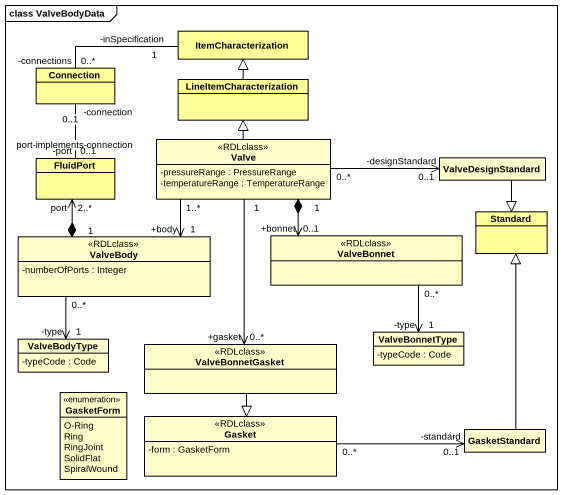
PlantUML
@startuml
mainframe class ValveBodyData
hide circle
hide empty members
skinparam classAttributeIconSize 0
class ItemCharacterization #FFFF99
class Connection #FFFF99
class LineItemCharacterization #FFFF99
class FluidPort #FFFF99
class Valve <<RDLclass>> {
  -pressureRange : PressureRange
  -temperatureRange : TemperatureRange
}
class ValveDesignStandard
class ValveBody <<RDLclass>> {
  -numberOfPorts : Integer
}
class ValveBonnet <<RDLclass>>
class Standard #FFFF99
class ValveBodyType {
  -typeCode : Code
}
class ValveBonnetGasket <<RDLclass>>
class ValveBonnetType {
  -typeCode : Code
}
enum GasketForm {
  O-Ring
  Ring
  RingJoint
  SolidFlat
  SpiralWound
}
class Gasket <<RDLclass>> {
  -form : GasketForm
}
class GasketStandard
ItemCharacterization "-inSpecification\n1" -left- "-connections\n0..*" Connection
Connection "-connection\n0..1" -- "-port\n0..1" FluidPort : port-implements-connection
LineItemCharacterization -up-|> ItemCharacterization
Valve -up-|> LineItemCharacterization
Valve "1..*" --> "+body\n1" ValveBody
Valve "1" *--> "+bonnet\n0..1" ValveBonnet
ValveDesignStandard "-designStandard\n0..1" <-left- "0..*" Valve
ValveDesignStandard --|> Standard
ValveBody "1" *-up-> "port\n2..*" FluidPort
ValveBodyType "-type\n1" <-up- "0..*" ValveBody
ValveBonnetGasket "+gasket\n0..*" <-up- "1" Valve
ValveBonnetGasket --|> Gasket
ValveBonnetType "-type\n1" <-up- "0..*" ValveBonnet
GasketStandard -up-|> Standard
GasketStandard "-standard\n0..1" <-left- "0..*" Gasket
@enduml
